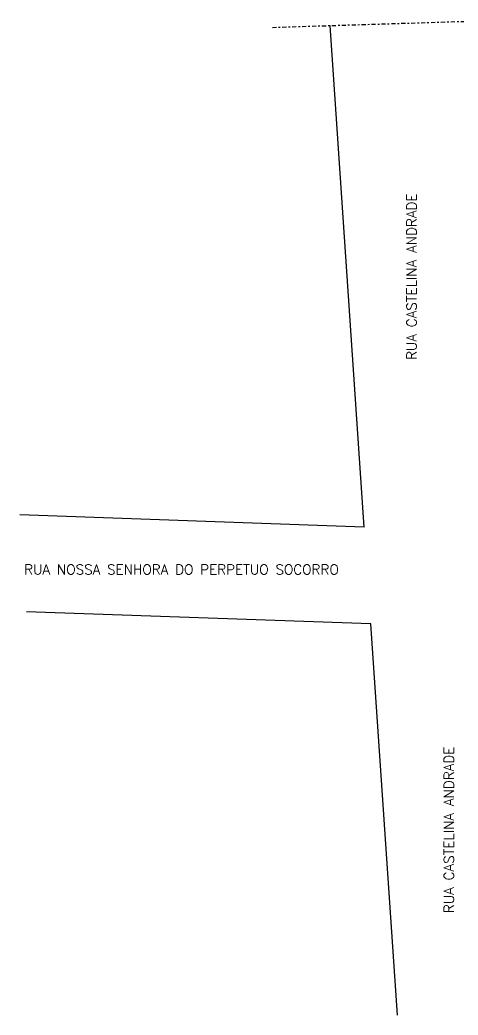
# Model space of a CAD drawing. Extents: x -599692 to 1491, y -9431878 to -451.
# Drawn here: x 1088.7 to 1115.2, y -619.1 to -558.8 of the extents above; entities that cross this region are included whole.
import ezdxf

# ---------------------------------------------------------------- set-up
doc = ezdxf.new("R2010")
doc.units = 0
doc.header["$LTSCALE"] = 0.5
doc.header["$MEASUREMENT"] = 0
doc.linetypes.add('DASHDOT', pattern=[1, 0.5, -0.25, 0, -0.25])
for name, color, linetype in [('P1', 1, 'CONTINUOUS'), ('P15', 7, 'DASHDOT'), ('P3', 3, 'CONTINUOUS')]:
    doc.layers.add(name, color=color, linetype=linetype)
doc.styles.add('ROMANS', font='romans')

msp = doc.modelspace()

# ---------------------------------------------------------------- linework, layer by layer
at = {"layer": 'P15'}
msp.add_line((1103.957, -559.269), (1118.393, -558.818), dxfattribs=at)
at = {"layer": 'P3', "lineweight": 30}
for p, q in [((1109.512, -589.539), (1107.445, -559.16)), ((1109.512, -589.539), (1088.691, -588.797)), ((1109.911, -595.396), (1089.09, -594.654)), ((1111.523, -619.081), (1109.911, -595.396))]:
    msp.add_line(p, q, dxfattribs=at)

# ---------------------------------------------------------------- texts
at = {"layer": 'P1', "char_height": 0.6, "width": 43.607, "attachment_point": 1, "rotation": 90, "style": 'ROMANS'}
for insert in [(1112.078, -579.411), (1114.334, -612.907)]:
    msp.add_mtext('{\\C3;RUA CASTELINA ANDRADE}', dxfattribs=dict(at, insert=insert))
at = {"layer": 'P1', "insert": (1088.947, -591.799), "char_height": 0.6, "width": 43.607, "attachment_point": 1, "style": 'ROMANS'}
msp.add_mtext('{\\C3;RUA NOSSA SENHORA DO PERPETUO SOCORRO}', dxfattribs=at)

doc.saveas('drawing.dxf')
